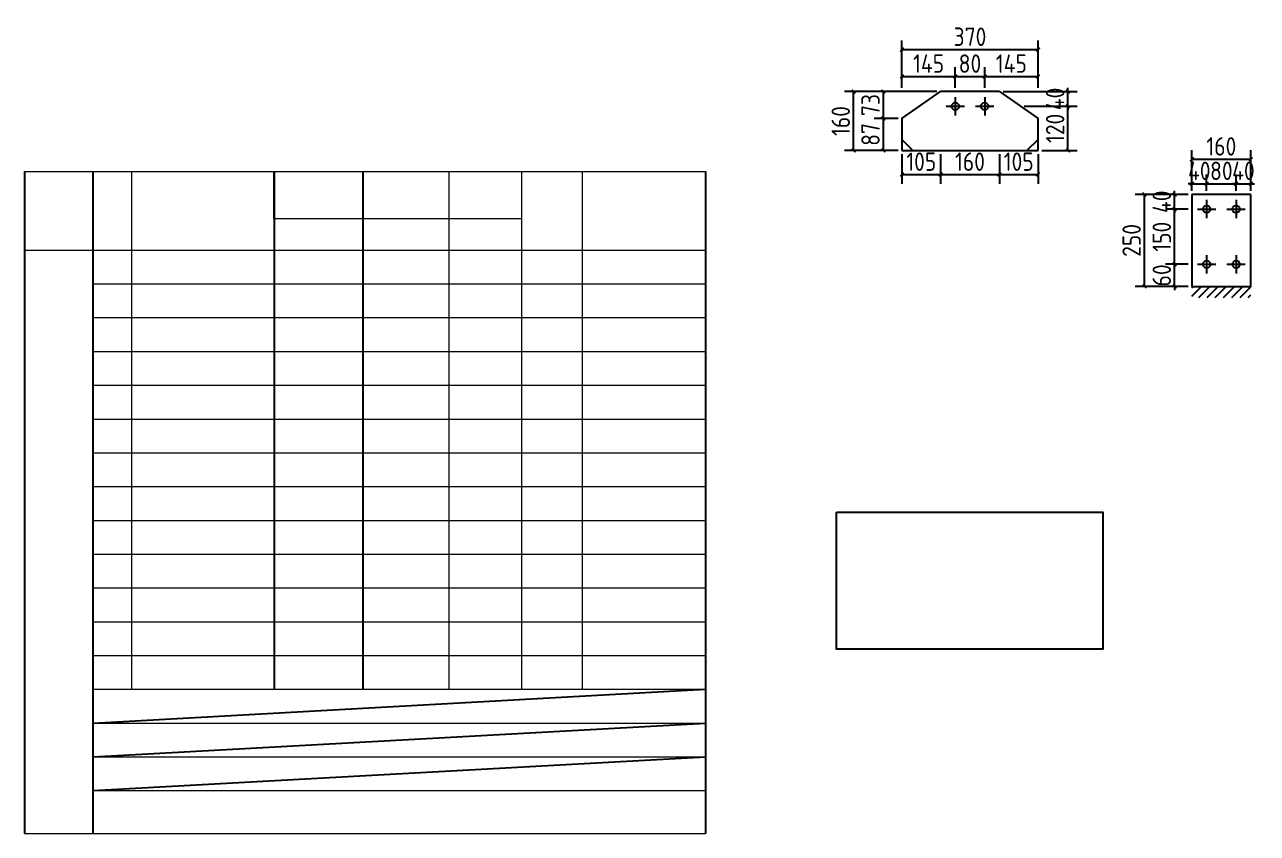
# Model space of a CAD drawing. Extents: x 411778 to 673094, y -11605 to 324395.
# Drawn here: x 441672 to 448376, y 124101 to 128496 of the extents above; entities that cross this region are included whole.
import ezdxf

# ---------------------------------------------------------------- set-up
doc = ezdxf.new("R2010")
doc.units = 0
doc.header["$LTSCALE"] = 1000
doc.header["$MEASUREMENT"] = 0
doc.layers.add('钢架', color=7, linetype='Continuous', lineweight=25)
doc.styles.get("Standard").update_dxf_attribs({"font": 'gbenor.shx', "bigfont": 'gbcbig.shx'})
doc.dimstyles.get("Standard").update_dxf_attribs({"dimscale": 100, "dimtxt": 3.5, "dimasz": 1, "dimexe": 2.5, "dimexo": 3, "dimgap": 1.5, "dimtad": 1, "dimdec": 0, "dimzin": 0, "dimdsep": 46, "dimtxsty": 'Standard', "dimblk": 'ARCHTICK', "dimcen": 0.09, "dimadec": 0, "dimazin": 0, "dimtfac": 1, "dimtdec": 0, "dimtix": 1, "dimtmove": 2, "dimatfit": 3, "dimfxl": 1, "dimtolj": 1, "dimtzin": 0, "dimarcsym": 0})

# ---------------------------------------------------------------- blocks, each defined once
blk = doc.blocks.new('_ArchTick')
at = {"color": 0, "linetype": 'ByBlock', "const_width": 0.4}
blk.add_lwpolyline([(-0.5, -0.5), (0.5, 0.5)], dxfattribs=at)
blk = doc.blocks.new('*D2496')
at = {"color": 3, "lineweight": -2}
for p, q in [((446423.5, 127986.5), (446292.5, 127986.5)), ((446342.5, 127812.5), (446342.5, 127986.5)), ((446423.5, 127812.5), (446292.5, 127812.5))]:
    blk.add_line(p, q, dxfattribs=at)
at = {"layer": 'Defpoints', "color": 0}
for p in [(446342.5, 127986.5), (446443.5, 127986.5), (446443.5, 127812.5)]:
    blk.add_point(p, dxfattribs=at)
at = {"color": 3, "lineweight": -2, "xscale": 20, "yscale": 20, "zscale": 20}
for p, rotation in [((446342.5, 127986.5), 90), ((446342.5, 127812.5), 270)]:
    blk.add_blockref('_ArchTick', p, dxfattribs=dict(at, rotation=rotation))
at = {"color": 0, "insert": (446272.5, 127899.5), "char_height": 100, "attachment_point": 5, "rotation": 90}
blk.add_mtext('\\A1;87', dxfattribs=at)
blk = doc.blocks.new('*D2488')
at = {"color": 3, "lineweight": -2}
for p, q in [((446633.5, 128132.5), (446292.5, 128132.5)), ((446342.5, 127986.5), (446342.5, 128132.5)), ((446423.5, 127986.5), (446292.5, 127986.5))]:
    blk.add_line(p, q, dxfattribs=at)
at = {"layer": 'Defpoints', "color": 0}
for p in [(446342.5, 128132.5), (446653.5, 128132.5), (446443.5, 127986.5)]:
    blk.add_point(p, dxfattribs=at)
at = {"color": 3, "lineweight": -2, "xscale": 20, "yscale": 20, "zscale": 20}
for p, rotation in [((446342.5, 128132.5), 90), ((446342.5, 127986.5), 270)]:
    blk.add_blockref('_ArchTick', p, dxfattribs=dict(at, rotation=rotation))
at = {"color": 0, "insert": (446272.5, 128059.5), "char_height": 100, "attachment_point": 5, "rotation": 90}
blk.add_mtext('\\A1;73', dxfattribs=at)
blk = doc.blocks.new('*D2489')
at = {"color": 3, "lineweight": -2}
for p, q in [((446443.5, 128152.5), (446443.5, 128264.5)), ((446733.5, 128152.5), (446733.5, 128264.5)), ((446443.5, 128214.5), (446733.5, 128214.5))]:
    blk.add_line(p, q, dxfattribs=at)
at = {"layer": 'Defpoints', "color": 0}
for p in [(446733.5, 128214.5), (446443.5, 128132.5), (446733.5, 128132.5)]:
    blk.add_point(p, dxfattribs=at)
at = {"color": 3, "lineweight": -2, "xscale": 20, "yscale": 20, "zscale": 20, "rotation": 180}
blk.add_blockref('_ArchTick', (446443.5, 128214.5), dxfattribs=at)
at = {"color": 3, "lineweight": -2, "xscale": 20, "yscale": 20, "zscale": 20}
blk.add_blockref('_ArchTick', (446733.5, 128214.5), dxfattribs=at)
at = {"color": 0, "insert": (446588.5, 128284.5), "char_height": 100, "attachment_point": 5}
blk.add_mtext('\\A1;145', dxfattribs=at)
blk = doc.blocks.new('*D2490')
at = {"color": 3, "lineweight": -2}
for p, q in [((446733.5, 128152.5), (446733.5, 128264.5)), ((446893.5, 128152.5), (446893.5, 128264.5)), ((446733.5, 128214.5), (446893.5, 128214.5))]:
    blk.add_line(p, q, dxfattribs=at)
at = {"layer": 'Defpoints', "color": 0}
for p in [(446893.5, 128214.5), (446733.5, 128132.5), (446893.5, 128132.5)]:
    blk.add_point(p, dxfattribs=at)
at = {"color": 3, "lineweight": -2, "xscale": 20, "yscale": 20, "zscale": 20, "rotation": 180}
blk.add_blockref('_ArchTick', (446733.5, 128214.5), dxfattribs=at)
at = {"color": 3, "lineweight": -2, "xscale": 20, "yscale": 20, "zscale": 20}
blk.add_blockref('_ArchTick', (446893.5, 128214.5), dxfattribs=at)
at = {"color": 0, "insert": (446813.5, 128284.5), "char_height": 100, "attachment_point": 5}
blk.add_mtext('\\A1;80', dxfattribs=at)
blk = doc.blocks.new('*D2497')
at = {"color": 3, "lineweight": -2}
for p, q in [((446423.5, 128132.5), (446130.5, 128132.5)), ((446180.5, 127812.5), (446180.5, 128132.5)), ((446423.5, 127812.5), (446130.5, 127812.5))]:
    blk.add_line(p, q, dxfattribs=at)
at = {"layer": 'Defpoints', "color": 0}
for p in [(446180.5, 128132.5), (446443.5, 128132.5), (446443.5, 127812.5)]:
    blk.add_point(p, dxfattribs=at)
at = {"color": 3, "lineweight": -2, "xscale": 20, "yscale": 20, "zscale": 20}
for p, rotation in [((446180.5, 128132.5), 90), ((446180.5, 127812.5), 270)]:
    blk.add_blockref('_ArchTick', p, dxfattribs=dict(at, rotation=rotation))
at = {"color": 0, "insert": (446110.5, 127972.5), "char_height": 100, "attachment_point": 5, "rotation": 90}
blk.add_mtext('\\A1;160', dxfattribs=at)
blk = doc.blocks.new('*D2491')
at = {"color": 3, "lineweight": -2}
for p, q in [((446443.5, 128152.5), (446443.5, 128410.5)), ((447183.5, 128152.5), (447183.5, 128410.5)), ((446443.5, 128360.5), (447183.5, 128360.5))]:
    blk.add_line(p, q, dxfattribs=at)
at = {"layer": 'Defpoints', "color": 0}
for p in [(447183.5, 128360.5), (446443.5, 128132.5), (447183.5, 128132.5)]:
    blk.add_point(p, dxfattribs=at)
at = {"color": 3, "lineweight": -2, "xscale": 20, "yscale": 20, "zscale": 20, "rotation": 180}
blk.add_blockref('_ArchTick', (446443.5, 128360.5), dxfattribs=at)
at = {"color": 3, "lineweight": -2, "xscale": 20, "yscale": 20, "zscale": 20}
blk.add_blockref('_ArchTick', (447183.5, 128360.5), dxfattribs=at)
at = {"color": 0, "insert": (446813.5, 128430.5), "char_height": 100, "attachment_point": 5}
blk.add_mtext('\\A1;370', dxfattribs=at)
blk = doc.blocks.new('*D2492')
at = {"color": 3, "lineweight": -2}
for p, q in [((446443.5, 127792.5), (446443.5, 127631.5)), ((446653.5, 127792.5), (446653.5, 127631.5)), ((446443.5, 127681.5), (446653.5, 127681.5))]:
    blk.add_line(p, q, dxfattribs=at)
at = {"layer": 'Defpoints', "color": 0}
for p in [(446443.5, 127812.5), (446653.5, 127812.5), (446653.5, 127681.5)]:
    blk.add_point(p, dxfattribs=at)
at = {"color": 3, "lineweight": -2, "xscale": 20, "yscale": 20, "zscale": 20, "rotation": 180}
blk.add_blockref('_ArchTick', (446443.5, 127681.5), dxfattribs=at)
at = {"color": 3, "lineweight": -2, "xscale": 20, "yscale": 20, "zscale": 20}
blk.add_blockref('_ArchTick', (446653.5, 127681.5), dxfattribs=at)
at = {"color": 0, "insert": (446548.5, 127751.5), "char_height": 100, "attachment_point": 5}
blk.add_mtext('\\A1;105', dxfattribs=at)
blk = doc.blocks.new('*D2493')
at = {"color": 3, "lineweight": -2}
for p, q in [((446653.5, 127792.5), (446653.5, 127631.5)), ((446973.5, 127792.5), (446973.5, 127631.5)), ((446653.5, 127681.5), (446973.5, 127681.5))]:
    blk.add_line(p, q, dxfattribs=at)
at = {"layer": 'Defpoints', "color": 0}
for p in [(446653.5, 127812.5), (446973.5, 127812.5), (446973.5, 127681.5)]:
    blk.add_point(p, dxfattribs=at)
at = {"color": 3, "lineweight": -2, "xscale": 20, "yscale": 20, "zscale": 20, "rotation": 180}
blk.add_blockref('_ArchTick', (446653.5, 127681.5), dxfattribs=at)
at = {"color": 3, "lineweight": -2, "xscale": 20, "yscale": 20, "zscale": 20}
blk.add_blockref('_ArchTick', (446973.5, 127681.5), dxfattribs=at)
at = {"color": 0, "insert": (446813.5, 127751.5), "char_height": 100, "attachment_point": 5}
blk.add_mtext('\\A1;160', dxfattribs=at)
blk = doc.blocks.new('*D2498')
at = {"color": 3, "lineweight": -2}
for p, q in [((446973.5, 127792.5), (446973.5, 127631.5)), ((447183.5, 127792.5), (447183.5, 127631.5)), ((446973.5, 127681.5), (447183.5, 127681.5))]:
    blk.add_line(p, q, dxfattribs=at)
at = {"layer": 'Defpoints', "color": 0}
for p in [(446973.5, 127812.5), (447183.5, 127812.5), (447183.5, 127681.5)]:
    blk.add_point(p, dxfattribs=at)
at = {"color": 3, "lineweight": -2, "xscale": 20, "yscale": 20, "zscale": 20, "rotation": 180}
blk.add_blockref('_ArchTick', (446973.5, 127681.5), dxfattribs=at)
at = {"color": 3, "lineweight": -2, "xscale": 20, "yscale": 20, "zscale": 20}
blk.add_blockref('_ArchTick', (447183.5, 127681.5), dxfattribs=at)
at = {"color": 0, "insert": (447078.5, 127751.5), "char_height": 100, "attachment_point": 5}
blk.add_mtext('\\A1;105', dxfattribs=at)
blk = doc.blocks.new('*D2494')
at = {"color": 3, "lineweight": -2}
for p, q in [((446893.5, 128152.5), (446893.5, 128264.5)), ((447183.5, 128152.5), (447183.5, 128264.5)), ((446893.5, 128214.5), (447183.5, 128214.5))]:
    blk.add_line(p, q, dxfattribs=at)
at = {"layer": 'Defpoints', "color": 0}
for p in [(447183.5, 128214.5), (446893.5, 128132.5), (447183.5, 128132.5)]:
    blk.add_point(p, dxfattribs=at)
at = {"color": 3, "lineweight": -2, "xscale": 20, "yscale": 20, "zscale": 20, "rotation": 180}
blk.add_blockref('_ArchTick', (446893.5, 128214.5), dxfattribs=at)
at = {"color": 3, "lineweight": -2, "xscale": 20, "yscale": 20, "zscale": 20}
blk.add_blockref('_ArchTick', (447183.5, 128214.5), dxfattribs=at)
at = {"color": 0, "insert": (447038.5, 128284.5), "char_height": 100, "attachment_point": 5}
blk.add_mtext('\\A1;145', dxfattribs=at)
blk = doc.blocks.new('*D2487')
at = {"color": 3, "lineweight": -2}
for p, q in [((447108.6, 128052.5), (447396.5, 128052.5)), ((447346.5, 127812.5), (447346.5, 128052.5)), ((447203.5, 127812.5), (447396.5, 127812.5))]:
    blk.add_line(p, q, dxfattribs=at)
at = {"layer": 'Defpoints', "color": 0}
for p in [(447088.6, 128052.5), (447346.5, 128052.5), (447183.5, 127812.5)]:
    blk.add_point(p, dxfattribs=at)
at = {"color": 3, "lineweight": -2, "xscale": 20, "yscale": 20, "zscale": 20}
for p, rotation in [((447346.5, 128052.5), 90), ((447346.5, 127812.5), 270)]:
    blk.add_blockref('_ArchTick', p, dxfattribs=dict(at, rotation=rotation))
at = {"color": 0, "insert": (447276.5, 127932.5), "char_height": 100, "attachment_point": 5, "rotation": 90}
blk.add_mtext('\\A1;120', dxfattribs=at)
blk = doc.blocks.new('*D2495')
at = {"color": 3, "lineweight": -2}
for p, q in [((446993.5, 128132.5), (447396.5, 128132.5)), ((447346.5, 128132.5), (447346.5, 128152.5)), ((447346.5, 128052.5), (447346.5, 128132.5)), ((447108.6, 128052.5), (447396.5, 128052.5)), ((447346.5, 128052.5), (447346.5, 128032.5))]:
    blk.add_line(p, q, dxfattribs=at)
at = {"layer": 'Defpoints', "color": 0}
for p in [(446973.5, 128132.5), (447346.5, 128132.5), (447088.6, 128052.5)]:
    blk.add_point(p, dxfattribs=at)
at = {"color": 3, "lineweight": -2, "xscale": 20, "yscale": 20, "zscale": 20}
for p, rotation in [((447346.5, 128132.5), 270), ((447346.5, 128052.5), 90)]:
    blk.add_blockref('_ArchTick', p, dxfattribs=dict(at, rotation=rotation))
at = {"color": 0, "insert": (447276.5, 128092.5), "char_height": 100, "attachment_point": 5, "rotation": 90}
blk.add_mtext('\\A1;40', dxfattribs=at)
blk = doc.blocks.new('*D2534')
at = {"color": 3, "lineweight": -2}
for p, q in [((448000.5, 127193.5), (447876.5, 127193.5)), ((447926.5, 127193.5), (447926.5, 127213.5)), ((447926.5, 127073.5), (447926.5, 127193.5)), ((448000.5, 127073.5), (447876.5, 127073.5)), ((447926.5, 127073.5), (447926.5, 127053.5))]:
    blk.add_line(p, q, dxfattribs=at)
at = {"layer": 'Defpoints', "color": 0}
for p in [(447926.5, 127193.5), (448020.5, 127193.5), (448020.5, 127073.5)]:
    blk.add_point(p, dxfattribs=at)
at = {"color": 3, "lineweight": -2, "xscale": 20, "yscale": 20, "zscale": 20}
for p, rotation in [((447926.5, 127193.5), 270), ((447926.5, 127073.5), 90)]:
    blk.add_blockref('_ArchTick', p, dxfattribs=dict(at, rotation=rotation))
at = {"color": 0, "insert": (447856.5, 127133.5), "char_height": 100, "attachment_point": 5, "rotation": 90}
blk.add_mtext('\\A1;60', dxfattribs=at)
blk = doc.blocks.new('*D2531')
at = {"color": 3, "lineweight": -2}
for p, q in [((448000.5, 127493.5), (447876.5, 127493.5)), ((447926.5, 127193.5), (447926.5, 127493.5)), ((448000.5, 127193.5), (447876.5, 127193.5))]:
    blk.add_line(p, q, dxfattribs=at)
at = {"layer": 'Defpoints', "color": 0}
for p in [(447926.5, 127493.5), (448020.5, 127493.5), (448020.5, 127193.5)]:
    blk.add_point(p, dxfattribs=at)
at = {"color": 3, "lineweight": -2, "xscale": 20, "yscale": 20, "zscale": 20}
for p, rotation in [((447926.5, 127493.5), 90), ((447926.5, 127193.5), 270)]:
    blk.add_blockref('_ArchTick', p, dxfattribs=dict(at, rotation=rotation))
at = {"color": 0, "insert": (447856.5, 127343.5), "char_height": 100, "attachment_point": 5, "rotation": 90}
blk.add_mtext('\\A1;150', dxfattribs=at)
blk = doc.blocks.new('*D2535')
at = {"color": 3, "lineweight": -2}
for p, q in [((448000.5, 127573.5), (447876.5, 127573.5)), ((447926.5, 127573.5), (447926.5, 127593.5)), ((447926.5, 127493.5), (447926.5, 127573.5)), ((448000.5, 127493.5), (447876.5, 127493.5)), ((447926.5, 127493.5), (447926.5, 127473.5))]:
    blk.add_line(p, q, dxfattribs=at)
at = {"layer": 'Defpoints', "color": 0}
for p in [(447926.5, 127573.5), (448020.5, 127573.5), (448020.5, 127493.5)]:
    blk.add_point(p, dxfattribs=at)
at = {"color": 3, "lineweight": -2, "xscale": 20, "yscale": 20, "zscale": 20}
for p, rotation in [((447926.5, 127573.5), 270), ((447926.5, 127493.5), 90)]:
    blk.add_blockref('_ArchTick', p, dxfattribs=dict(at, rotation=rotation))
at = {"color": 0, "insert": (447856.5, 127533.5), "char_height": 100, "attachment_point": 5, "rotation": 90}
blk.add_mtext('\\A1;40', dxfattribs=at)
blk = doc.blocks.new('*D2532')
at = {"color": 3, "lineweight": -2}
for p, q in [((448020.5, 127593.5), (448020.5, 127681.5)), ((448100.5, 127593.5), (448100.5, 127681.5)), ((448020.5, 127631.5), (448000.5, 127631.5)), ((448020.5, 127631.5), (448100.5, 127631.5)), ((448100.5, 127631.5), (448120.5, 127631.5))]:
    blk.add_line(p, q, dxfattribs=at)
at = {"layer": 'Defpoints', "color": 0}
for p in [(448020.5, 127573.5), (448100.5, 127631.5), (448100.5, 127573.5)]:
    blk.add_point(p, dxfattribs=at)
at = {"color": 3, "lineweight": -2, "xscale": 20, "yscale": 20, "zscale": 20}
blk.add_blockref('_ArchTick', (448020.5, 127631.5), dxfattribs=at)
at = {"color": 3, "lineweight": -2, "xscale": 20, "yscale": 20, "zscale": 20, "rotation": 180}
blk.add_blockref('_ArchTick', (448100.5, 127631.5), dxfattribs=at)
at = {"color": 0, "insert": (448060.5, 127701.5), "char_height": 100, "attachment_point": 5}
blk.add_mtext('\\A1;40', dxfattribs=at)
blk = doc.blocks.new('*D2533')
at = {"color": 3, "lineweight": -2}
for p, q in [((448100.5, 127593.5), (448100.5, 127681.5)), ((448260.5, 127593.5), (448260.5, 127681.5)), ((448100.5, 127631.5), (448260.5, 127631.5))]:
    blk.add_line(p, q, dxfattribs=at)
at = {"layer": 'Defpoints', "color": 0}
for p in [(448100.5, 127573.5), (448260.5, 127631.5), (448260.5, 127573.5)]:
    blk.add_point(p, dxfattribs=at)
at = {"color": 3, "lineweight": -2, "xscale": 20, "yscale": 20, "zscale": 20, "rotation": 180}
blk.add_blockref('_ArchTick', (448100.5, 127631.5), dxfattribs=at)
at = {"color": 3, "lineweight": -2, "xscale": 20, "yscale": 20, "zscale": 20}
blk.add_blockref('_ArchTick', (448260.5, 127631.5), dxfattribs=at)
at = {"color": 0, "insert": (448180.5, 127701.5), "char_height": 100, "attachment_point": 5}
blk.add_mtext('\\A1;80', dxfattribs=at)
blk = doc.blocks.new('*D2536')
at = {"color": 3, "lineweight": -2}
for p, q in [((448260.5, 127593.5), (448260.5, 127681.5)), ((448340.5, 127593.5), (448340.5, 127681.5)), ((448260.5, 127631.5), (448240.5, 127631.5)), ((448260.5, 127631.5), (448340.5, 127631.5)), ((448340.5, 127631.5), (448360.5, 127631.5))]:
    blk.add_line(p, q, dxfattribs=at)
at = {"layer": 'Defpoints', "color": 0}
for p in [(448260.5, 127573.5), (448340.5, 127631.5), (448340.5, 127573.5)]:
    blk.add_point(p, dxfattribs=at)
at = {"color": 3, "lineweight": -2, "xscale": 20, "yscale": 20, "zscale": 20}
blk.add_blockref('_ArchTick', (448260.5, 127631.5), dxfattribs=at)
at = {"color": 3, "lineweight": -2, "xscale": 20, "yscale": 20, "zscale": 20, "rotation": 180}
blk.add_blockref('_ArchTick', (448340.5, 127631.5), dxfattribs=at)
at = {"color": 0, "insert": (448300.5, 127701.5), "char_height": 100, "attachment_point": 5}
blk.add_mtext('\\A1;40', dxfattribs=at)
blk = doc.blocks.new('*D2537')
at = {"color": 3, "lineweight": -2}
for p, q in [((448020.5, 127593.5), (448020.5, 127814.5)), ((448340.5, 127593.5), (448340.5, 127814.5)), ((448020.5, 127764.5), (448340.5, 127764.5))]:
    blk.add_line(p, q, dxfattribs=at)
at = {"layer": 'Defpoints', "color": 0}
for p in [(448340.5, 127764.5), (448020.5, 127573.5), (448340.5, 127573.5)]:
    blk.add_point(p, dxfattribs=at)
at = {"color": 3, "lineweight": -2, "xscale": 20, "yscale": 20, "zscale": 20, "rotation": 180}
blk.add_blockref('_ArchTick', (448020.5, 127764.5), dxfattribs=at)
at = {"color": 3, "lineweight": -2, "xscale": 20, "yscale": 20, "zscale": 20}
blk.add_blockref('_ArchTick', (448340.5, 127764.5), dxfattribs=at)
at = {"color": 0, "insert": (448180.5, 127834.5), "char_height": 100, "attachment_point": 5}
blk.add_mtext('\\A1;160', dxfattribs=at)
blk = doc.blocks.new('*D2538')
at = {"color": 3, "lineweight": -2}
for p, q in [((448000.5, 127573.5), (447712.5, 127573.5)), ((447762.5, 127073.5), (447762.5, 127573.5)), ((448000.5, 127073.5), (447712.5, 127073.5))]:
    blk.add_line(p, q, dxfattribs=at)
at = {"layer": 'Defpoints', "color": 0}
for p in [(447762.5, 127573.5), (448020.5, 127573.5), (448020.5, 127073.5)]:
    blk.add_point(p, dxfattribs=at)
at = {"color": 3, "lineweight": -2, "xscale": 20, "yscale": 20, "zscale": 20}
for p, rotation in [((447762.5, 127573.5), 90), ((447762.5, 127073.5), 270)]:
    blk.add_blockref('_ArchTick', p, dxfattribs=dict(at, rotation=rotation))
at = {"color": 0, "insert": (447692.5, 127323.5), "char_height": 100, "attachment_point": 5, "rotation": 90}
blk.add_mtext('\\A1;250', dxfattribs=at)

msp = doc.modelspace()

# ---------------------------------------------------------------- hatches: boundary and pattern name
h = msp.add_hatch()
h.set_pattern_fill('ANSI31', color=256, scale=20, style=0)
h.set_pattern_definition([(45, (0, 0), (-22.4506403, 22.4506403), [])])
h.paths.add_polyline_path([(448340.5, 127073.5), (448020.5, 127073.5), (448020.5, 127013.5), (448340.5, 127013.5)])

# ---------------------------------------------------------------- linework, layer by layer
for p, q in [((446443.5, 127986.5), (446653.5, 128132.5)), ((446973.5, 128132.5), (446653.5, 128132.5)), ((446973.5, 128132.5), (447183.5, 127986.5)), ((446683.5, 128052.5), (446783.5, 128052.5)), ((446733.5, 128102.5), (446733.5, 128002.5)), ((446843.5, 128052.5), (446943.5, 128052.5)), ((446893.5, 128102.5), (446893.5, 128002.5)), ((446443.5, 127986.5), (446443.5, 127812.5)), ((447183.5, 127812.5), (447183.5, 127986.5)), ((446443.5, 127872.5), (446503.5, 127812.5)), ((447123.5, 127812.5), (447183.5, 127872.5)), ((446443.5, 127812.5), (447183.5, 127812.5)), ((443028.9, 127442.5), (443028.9, 127698)), ((443028.9, 127698), (443028.9, 124883.8)), ((443512, 127698), (443512, 124883.8)), ((445374.7, 127698), (445374.7, 124100.8)), ((448020.5, 127573.5), (448020.5, 127073.5)), ((448340.5, 127573.5), (448020.5, 127573.5)), ((448340.5, 127071.8), (448340.5, 127573.5)), ((448100.5, 127543.5), (448100.5, 127443.5)), ((448260.5, 127543.5), (448260.5, 127443.5)), ((448050.5, 127493.5), (448150.5, 127493.5)), ((448210.5, 127493.5), (448310.5, 127493.5)), ((448100.5, 127243.5), (448100.5, 127143.5)), ((448260.5, 127243.5), (448260.5, 127143.5)), ((448050.5, 127193.5), (448150.5, 127193.5)), ((448210.5, 127193.5), (448310.5, 127193.5)), ((448020.5, 127073.5), (448340.5, 127073.5)), ((442045.2, 124700.2), (445374.7, 124883.8)), ((442045.2, 124516.6), (445374.7, 124700.2)), ((442045.2, 124333), (445374.7, 124516.6))]:
    msp.add_line(p, q)
at = {"color": 1}
for p, q in [((441672.5, 127698), (441672.5, 124100.8)), ((442045.2, 124100.8), (442045.2, 127698))]:
    msp.add_line(p, q, dxfattribs=at)
msp.add_lwpolyline([(446088, 125846), (447535.5, 125846), (447535.5, 125102.5), (446088, 125102.5)], close=True)
for centre in [(446733.5, 128052.5), (446893.5, 128052.5), (448100.5, 127493.5), (448260.5, 127493.5), (448100.5, 127193.5), (448260.5, 127193.5)]:
    msp.add_circle(centre, 20)
at = {"layer": '钢架', "lineweight": 13}
for p, q in [((441672.5, 127698), (445374.7, 127698)), ((442253.2, 127698), (442253.2, 124883.8)), ((443979.2, 127698), (443979.2, 125801.9)), ((444375.2, 127698), (444375.2, 124883.8)), ((444705.3, 127698), (444705.3, 124883.8)), ((443028.9, 127442.5), (444375.2, 127442.5)), ((441672.5, 127270.8), (445374.7, 127270.8)), ((442045.2, 127087.2), (445374.7, 127087.2)), ((442045.2, 126903.6), (445374.7, 126903.6)), ((442045.2, 126720), (445374.7, 126720)), ((442045.2, 126720), (445374.7, 126720)), ((442045.2, 126536.4), (445374.7, 126536.4)), ((442045.2, 126352.7), (445374.7, 126352.7)), ((442045.2, 126169.1), (445374.7, 126169.1)), ((442045.2, 125985.5), (445374.7, 125985.5)), ((442045.2, 125801.9), (445374.7, 125801.9)), ((443979.2, 125801.9), (443979.2, 124883.8)), ((442045.2, 125618.3), (445374.7, 125618.3)), ((442045.2, 125434.7), (445374.7, 125434.7)), ((442045.2, 125434.7), (445374.7, 125434.7)), ((442045.2, 125434.7), (445374.7, 125434.7)), ((442045.2, 125434.7), (445374.7, 125434.7)), ((442045.2, 125251), (445374.7, 125251)), ((442045.2, 125251), (445374.7, 125251)), ((442045.2, 125067.4), (445374.7, 125067.4)), ((442045.2, 125067.4), (445374.7, 125067.4)), ((442045.2, 125067.4), (445374.7, 125067.4)), ((442045.2, 124883.8), (445374.7, 124883.8)), ((442045.2, 124883.8), (445374.7, 124883.8)), ((442045.2, 124700.2), (445374.7, 124700.2)), ((442045.2, 124700.2), (445374.7, 124700.2)), ((442045.2, 124700.2), (445374.7, 124700.2)), ((442045.2, 124700.2), (445374.7, 124700.2)), ((442045.2, 124516.6), (445374.7, 124516.6)), ((442045.2, 124516.6), (445374.7, 124516.6)), ((442045.2, 124516.6), (445374.7, 124516.6)), ((442045.2, 124516.6), (445374.7, 124516.6)), ((442045.2, 124333), (445374.7, 124333)), ((442045.2, 124333), (445374.7, 124333)), ((442045.2, 124333), (445374.7, 124333)), ((442045.2, 124333), (445374.7, 124333)), ((441672.5, 124100.8), (445374.7, 124100.8))]:
    msp.add_line(p, q, dxfattribs=at)

# ---------------------------------------------------------------- dimensions: what is measured, and where the dimension line sits
for p1, p2, distance, picture, middle in [((446443.5, 128132.5), (447183.5, 128132.5), 228, '*D2491', (446813.5, 128430.5)), ((446443.5, 127812.5), (446443.5, 128132.5), 263, '*D2497', (446110.5, 127972.5)), ((448020.5, 127573.5), (448340.5, 127573.5), 191, '*D2537', (448180.5, 127834.5)), ((448020.5, 127073.5), (448020.5, 127573.5), 258, '*D2538', (447692.5, 127323.5))]:
    dim = msp.add_aligned_dim(p1=p1, p2=p2, distance=distance, dimstyle='Standard', override={"dimtxt": 1, "dimasz": 0.2, "dimexe": 0.5, "dimexo": 0.2, "dimgap": 0.2, "dimlfac": 0.5, "dimclrd": 3, "dimclre": 3})
    dim.commit()
    dim.dimension.update_dxf_attribs({"geometry": picture, "text_midpoint": middle})
for base, p1, p2, picture, middle in [((446733.5, 128214.5), (446443.5, 128132.5), (446733.5, 128132.5), '*D2489', (446588.5, 128284.5)), ((446893.5, 128214.5), (446733.5, 128132.5), (446893.5, 128132.5), '*D2490', (446813.5, 128284.5)), ((447183.5, 128214.5), (446893.5, 128132.5), (447183.5, 128132.5), '*D2494', (447038.5, 128284.5)), ((446653.5, 127681.5), (446443.5, 127812.5), (446653.5, 127812.5), '*D2492', (446548.5, 127751.5)), ((446973.5, 127681.5), (446653.5, 127812.5), (446973.5, 127812.5), '*D2493', (446813.5, 127751.5)), ((447183.5, 127681.5), (446973.5, 127812.5), (447183.5, 127812.5), '*D2498', (447078.5, 127751.5)), ((448100.5, 127631.5), (448020.5, 127573.5), (448100.5, 127573.5), '*D2532', (448060.5, 127701.5)), ((448260.5, 127631.5), (448100.5, 127573.5), (448260.5, 127573.5), '*D2533', (448180.5, 127701.5)), ((448340.5, 127631.5), (448260.5, 127573.5), (448340.5, 127573.5), '*D2536', (448300.5, 127701.5))]:
    dim = msp.add_linear_dim(base=base, p1=p1, p2=p2, dimstyle='Standard', override={"dimtxt": 1, "dimasz": 0.2, "dimexe": 0.5, "dimexo": 0.2, "dimgap": 0.2, "dimlfac": 0.5, "dimclrd": 3, "dimclre": 3})
    dim.commit()
    dim.dimension.update_dxf_attribs({"geometry": picture, "text_midpoint": middle})
for base, p1, p2, picture, middle in [((446342.5, 128132.5), (446443.5, 127986.5), (446653.5, 128132.5), '*D2488', (446272.5, 128059.5)), ((447346.5, 128132.5), (447088.6, 128052.5), (446973.5, 128132.5), '*D2495', (447276.5, 128092.5)), ((447346.5, 128052.5), (447183.5, 127812.5), (447088.6, 128052.5), '*D2487', (447276.5, 127932.5)), ((446342.5, 127986.5), (446443.5, 127812.5), (446443.5, 127986.5), '*D2496', (446272.5, 127899.5)), ((447926.5, 127573.5), (448020.5, 127493.5), (448020.5, 127573.5), '*D2535', (447856.5, 127533.5)), ((447926.5, 127493.5), (448020.5, 127193.5), (448020.5, 127493.5), '*D2531', (447856.5, 127343.5)), ((447926.5, 127193.5), (448020.5, 127073.5), (448020.5, 127193.5), '*D2534', (447856.5, 127133.5))]:
    dim = msp.add_linear_dim(base=base, p1=p1, p2=p2, angle=90, dimstyle='Standard', override={"dimtxt": 1, "dimasz": 0.2, "dimexe": 0.5, "dimexo": 0.2, "dimgap": 0.2, "dimlfac": 0.5, "dimclrd": 3, "dimclre": 3})
    dim.commit()
    dim.dimension.update_dxf_attribs({"geometry": picture, "text_midpoint": middle})

doc.saveas('drawing.dxf')
